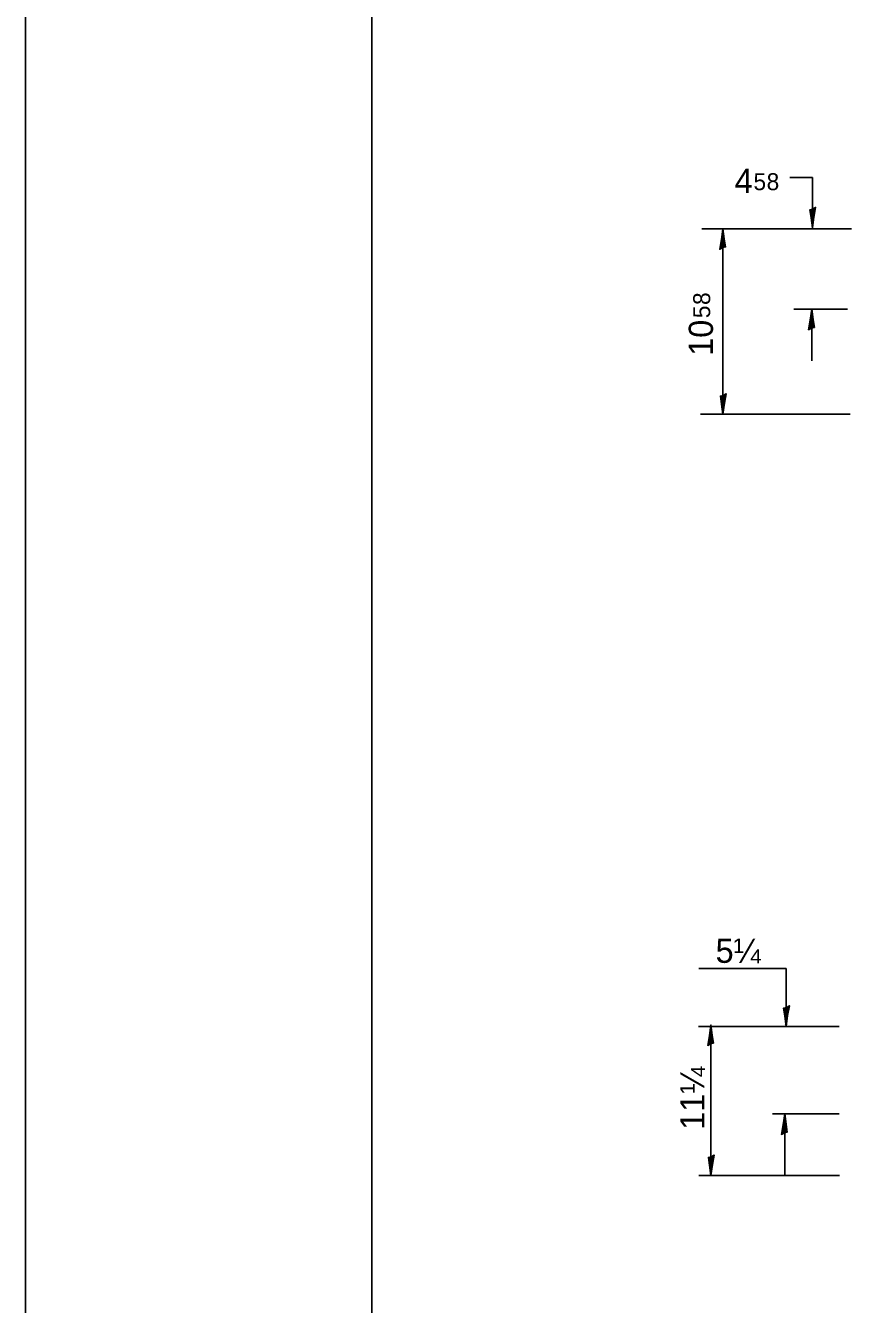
# Model space of a CAD drawing. Extents: x 0 to 2.83, y 0 to 1.83.
# Drawn here: x 0 to 0.398, y 0.72 to 1.336 of the extents above; entities that cross this region are included whole.
import ezdxf

# ---------------------------------------------------------------- set-up
doc = ezdxf.new("R2010")
doc.units = 0
for name, color, linetype in [('RD_Pr_Roadway_Dimensions', 7, 'Continuous'), ('SH_General_Details', 7, 'Continuous'), ('SH_Printer_Plotting_Border', 7, 'Continuous')]:
    doc.layers.add(name, color=color, linetype=linetype)

msp = doc.modelspace()

# ---------------------------------------------------------------- linework, layer by layer
at = {"layer": 'RD_Pr_Roadway_Dimensions'}
for p, q in [((0.37864, 1.2624), (0.36773, 1.2624)), ((0.37864, 1.23818), (0.37864, 1.2624)), ((0.39752, 1.23782), (0.32538, 1.23782)), ((0.33561, 1.14857), (0.33561, 1.23782)), ((0.39549, 1.19909), (0.36972, 1.19909)), ((0.37837, 1.19907), (0.37837, 1.17432)), ((0.39688, 1.14857), (0.32474, 1.14857)), ((0.36595, 0.88197), (0.32406, 0.88197)), ((0.36595, 0.85396), (0.36595, 0.88197)), ((0.3915, 0.85396), (0.32376, 0.85396)), ((0.32979, 0.85478), (0.32979, 0.78231)), ((0.36531, 0.85478), (0.36531, 0.85478)), ((0.3915, 0.81207), (0.35937, 0.81207)), ((0.36531, 0.81207), (0.36531, 0.78231)), ((0.39164, 0.78231), (0.32394, 0.78231))]:
    msp.add_line(p, q, dxfattribs=at)
for points in [[(0.37877, 1.24722), (0.37742, 1.24692), (0.378, 1.2431), (0.37864, 1.23818), (0.37936, 1.24343), (0.38017, 1.24803), (0.37877, 1.24722), (0.37788, 1.24682), (0.37865, 1.24149), (0.37967, 1.24731), (0.37852, 1.24645), (0.37868, 1.244), (0.37903, 1.24636)], [(0.33548, 1.22878), (0.33683, 1.22908), (0.33625, 1.2329), (0.33561, 1.23782), (0.33489, 1.23257), (0.33409, 1.22797), (0.33548, 1.22878), (0.33637, 1.22918), (0.33561, 1.23451), (0.33458, 1.22869), (0.33573, 1.22955), (0.33558, 1.232), (0.33522, 1.22964)], [(0.37824, 1.19003), (0.37959, 1.19033), (0.37901, 1.19415), (0.37837, 1.19907), (0.37765, 1.19382), (0.37685, 1.18922), (0.37824, 1.19003), (0.37913, 1.19043), (0.37837, 1.19576), (0.37734, 1.18994), (0.37849, 1.1908), (0.37834, 1.19325), (0.37798, 1.19089)], [(0.33575, 1.1576), (0.3344, 1.1573), (0.33498, 1.15348), (0.33561, 1.14857), (0.33633, 1.15381), (0.33714, 1.15841), (0.33575, 1.1576), (0.33485, 1.1572), (0.33562, 1.15187), (0.33664, 1.1577), (0.3355, 1.15684), (0.33565, 1.15439), (0.33601, 1.15674)], [(0.36613, 0.86314), (0.36476, 0.86284), (0.36535, 0.85895), (0.366, 0.85396), (0.36673, 0.85929), (0.36755, 0.86396), (0.36613, 0.86314), (0.36523, 0.86273), (0.36601, 0.85732), (0.36705, 0.86324), (0.36588, 0.86236), (0.36604, 0.85988), (0.3664, 0.86227)], [(0.32966, 0.84574), (0.331, 0.84604), (0.33042, 0.84986), (0.32979, 0.85478), (0.32907, 0.84953), (0.32826, 0.84493), (0.32966, 0.84574), (0.33055, 0.84614), (0.32978, 0.85147), (0.32876, 0.84565), (0.3299, 0.84651), (0.32975, 0.84896), (0.32939, 0.8466)], [(0.36518, 0.80289), (0.36655, 0.80319), (0.36596, 0.80708), (0.36531, 0.81207), (0.36458, 0.80674), (0.36376, 0.80207), (0.36518, 0.80289), (0.36608, 0.8033), (0.3653, 0.80871), (0.36426, 0.80279), (0.36543, 0.80367), (0.36527, 0.80615), (0.36491, 0.80376)], [(0.32992, 0.79135), (0.32857, 0.79104), (0.32915, 0.78722), (0.32979, 0.78231), (0.33051, 0.78756), (0.33131, 0.79215), (0.32992, 0.79135), (0.32903, 0.79094), (0.3298, 0.78561), (0.33082, 0.79144), (0.32967, 0.79058), (0.32983, 0.78813), (0.33018, 0.79049)]]:
    msp.add_lwpolyline(points, dxfattribs=at)
at = {"layer": 'SH_General_Details'}
msp.add_line((-0.00001, 1.83333), (-0.00001, 0), dxfattribs=at)
msp.add_lwpolyline([(0.16666, 1.79167), (2.79166, 1.79167), (2.79166, 0.04167), (0.16666, 0.04167)], close=True, dxfattribs=at)
at = {"layer": 'SH_Printer_Plotting_Border'}
msp.add_lwpolyline([(-0.00001, 0), (2.83333, 0), (2.83333, 1.83333), (-0.00001, 1.83333)], close=True, dxfattribs=at)

# ---------------------------------------------------------------- texts
at = {"layer": 'RD_Pr_Roadway_Dimensions'}
for s, height, rotation, p in [('4', 0.01167, 360, (0.34122, 1.255)), ('5', 0.00817, 360, (0.35029, 1.25635)), ('8', 0.00817, 360, (0.35663, 1.25635)), ('8', 0.00817, 90, (0.32946, 1.20112)), ('5', 0.00817, 90, (0.32946, 1.19477)), ('10', 0.011667, 90, (0.3308, 1.17665)), ('5¼', 0.011667, 360, (0.33206, 0.88463)), ('11¼', 0.011667, 90, (0.32672, 0.80432))]:
    msp.add_text(s, height=height, rotation=rotation, dxfattribs=at).set_placement(p)

doc.saveas('drawing.dxf')
